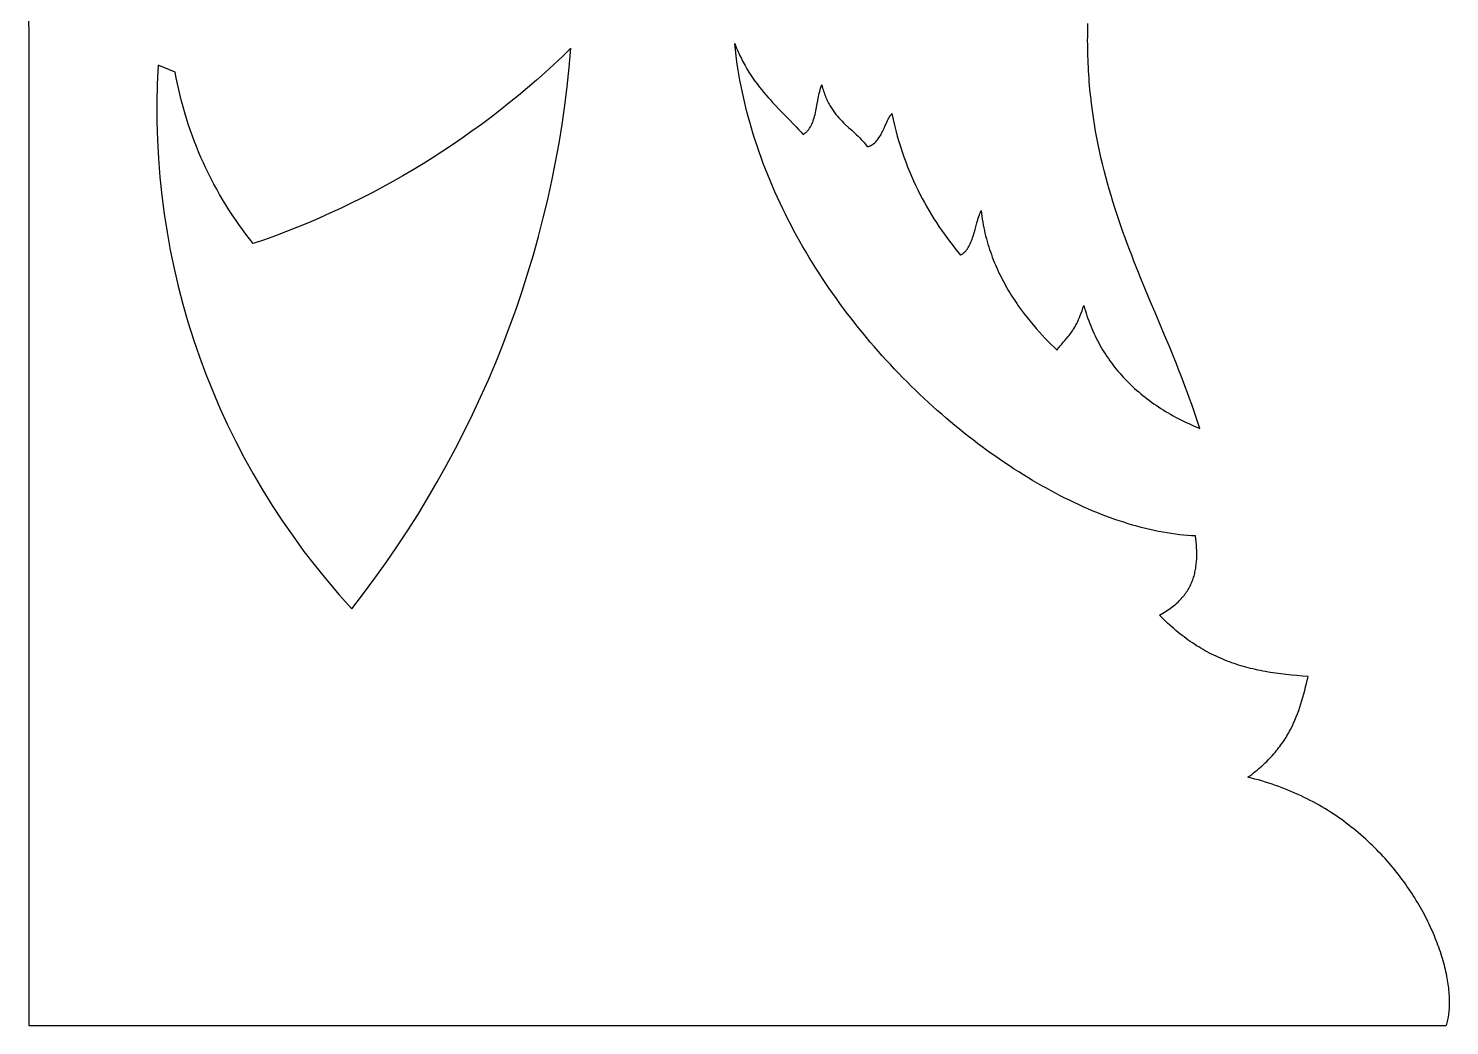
# Model space of a CAD drawing. Extents: x 2 to 372, y 3 to 246.
# Drawn here: x 98.9 to 185.9, y 2.8 to 63.8 of the extents above; entities that cross this region are included whole.
import ezdxf

# ---------------------------------------------------------------- set-up
doc = ezdxf.new("R2010")
doc.units = 0
doc.layers.add('Default_Layer', color=1, linetype='CONTINUOUS')
doc.layers.add('Vetor', color=1, linetype='CONTINUOUS')

msp = doc.modelspace()

# ---------------------------------------------------------------- linework, layer by layer
at = {"layer": 'Default_Layer'}
msp.add_lwpolyline([(106.889, 61.547, 0.204405), (118.737, 28.285, 0.148114), (132.144, 62.587, -0.11223), (112.709, 50.633, -0.127002), (107.928, 61.132), (106.889, 61.547)], format="xyb", close=True, dxfattribs=at)
at = {"layer": 'Vetor'}
msp.add_lwpolyline([(98.947, 125.026), (98.967, 2.779), (185.712, 2.774), (185.738, 2.858), (185.763, 2.944), (185.785, 3.032), (185.806, 3.123), (185.825, 3.215), (185.842, 3.309), (185.857, 3.406), (185.871, 3.504), (185.882, 3.604), (185.892, 3.706), (185.899, 3.809), (185.905, 3.915), (185.909, 4.022), (185.911, 4.131), (185.912, 4.241), (185.91, 4.353), (185.906, 4.467), (185.901, 4.582), (185.893, 4.698), (185.884, 4.816), (185.873, 4.936), (185.86, 5.056), (185.845, 5.179), (185.829, 5.302), (185.81, 5.427), (185.789, 5.553), (185.767, 5.68), (185.743, 5.808), (185.716, 5.938), (185.688, 6.068), (185.658, 6.2), (185.626, 6.332), (185.593, 6.465), (185.557, 6.6), (185.519, 6.735), (185.48, 6.871), (185.438, 7.008), (185.395, 7.146), (185.35, 7.284), (185.303, 7.423), (185.254, 7.563), (185.203, 7.704), (185.15, 7.845), (185.095, 7.986), (185.039, 8.128), (184.98, 8.271), (184.92, 8.414), (184.857, 8.557), (184.793, 8.701), (184.727, 8.845), (184.658, 8.989), (184.588, 9.134), (184.516, 9.278), (184.442, 9.423), (184.367, 9.568), (184.289, 9.714), (184.209, 9.859), (184.128, 10.004), (184.044, 10.149), (183.959, 10.294), (183.871, 10.439), (183.782, 10.584), (183.691, 10.729), (183.597, 10.874), (183.502, 11.018), (183.405, 11.162), (183.306, 11.306), (183.205, 11.449), (183.103, 11.592), (182.998, 11.735), (182.891, 11.877), (182.782, 12.018), (182.672, 12.159), (182.559, 12.3), (182.445, 12.439), (182.328, 12.579), (182.21, 12.717), (182.09, 12.855), (181.967, 12.992), (181.843, 13.128), (181.717, 13.263), (181.589, 13.397), (181.459, 13.531), (181.327, 13.663), (181.193, 13.795), (181.057, 13.925), (180.919, 14.055), (180.779, 14.183), (180.637, 14.31), (180.493, 14.436), (180.348, 14.561), (180.2, 14.684), (180.05, 14.807), (179.899, 14.927), (179.745, 15.047), (179.589, 15.165), (179.432, 15.282), (179.272, 15.397), (179.111, 15.51), (178.947, 15.622), (178.782, 15.733), (178.615, 15.841), (178.445, 15.949), (178.274, 16.054), (178.101, 16.158), (177.925, 16.26), (177.748, 16.36), (177.569, 16.458), (177.388, 16.554), (177.204, 16.648), (177.019, 16.741), (176.832, 16.831), (176.643, 16.919), (176.452, 17.005), (176.259, 17.09), (176.063, 17.171), (175.866, 17.251), (175.667, 17.329), (175.466, 17.404), (175.263, 17.477), (175.058, 17.547), (174.851, 17.615), (174.642, 17.681), (174.431, 17.744), (174.218, 17.805), (174.003, 17.863), (173.785, 17.919), (173.566, 17.972), (173.685, 18.059), (173.801, 18.147), (173.914, 18.235), (174.025, 18.323), (174.132, 18.411), (174.237, 18.5), (174.34, 18.589), (174.439, 18.678), (174.537, 18.767), (174.631, 18.856), (174.724, 18.946), (174.814, 19.036), (174.901, 19.126), (174.986, 19.216), (175.069, 19.307), (175.15, 19.398), (175.229, 19.489), (175.305, 19.58), (175.379, 19.672), (175.452, 19.764), (175.522, 19.856), (175.59, 19.948), (175.656, 20.041), (175.721, 20.134), (175.783, 20.227), (175.844, 20.321), (175.903, 20.415), (175.96, 20.509), (176.016, 20.603), (176.07, 20.698), (176.123, 20.793), (176.173, 20.889), (176.271, 21.081), (176.363, 21.274), (176.449, 21.469), (176.531, 21.665), (176.608, 21.862), (176.681, 22.061), (176.75, 22.262), (176.815, 22.464), (176.878, 22.667), (176.937, 22.873), (176.994, 23.079), (177.049, 23.288), (177.102, 23.498), (177.154, 23.71), (177.255, 24.14), (176.908, 24.163), (176.567, 24.191), (176.231, 24.222), (175.901, 24.257), (175.577, 24.296), (175.257, 24.34), (174.942, 24.389), (174.632, 24.443), (174.479, 24.472), (174.327, 24.502), (174.176, 24.534), (174.026, 24.567), (173.877, 24.601), (173.729, 24.637), (173.582, 24.675), (173.437, 24.714), (173.292, 24.755), (173.148, 24.797), (173.005, 24.841), (172.862, 24.886), (172.721, 24.934), (172.581, 24.983), (172.441, 25.033), (172.303, 25.086), (172.165, 25.14), (172.027, 25.196), (171.891, 25.254), (171.755, 25.314), (171.62, 25.376), (171.486, 25.44), (171.352, 25.506), (171.219, 25.574), (171.087, 25.644), (170.955, 25.716), (170.824, 25.79), (170.693, 25.866), (170.563, 25.945), (170.433, 26.025), (170.304, 26.108), (170.175, 26.194), (170.047, 26.281), (169.919, 26.371), (169.792, 26.463), (169.665, 26.558), (169.538, 26.655), (169.412, 26.754), (169.286, 26.857), (169.16, 26.961), (169.034, 27.068), (168.909, 27.178), (168.784, 27.29), (168.659, 27.405), (168.534, 27.523), (168.41, 27.643), (168.286, 27.766), (168.161, 27.892), (168.266, 27.95), (168.367, 28.009), (168.466, 28.068), (168.562, 28.128), (168.654, 28.189), (168.744, 28.25), (168.831, 28.313), (168.915, 28.375), (168.997, 28.438), (169.075, 28.502), (169.151, 28.567), (169.225, 28.632), (169.295, 28.698), (169.364, 28.764), (169.429, 28.831), (169.492, 28.898), (169.553, 28.966), (169.611, 29.035), (169.667, 29.104), (169.721, 29.174), (169.772, 29.244), (169.821, 29.315), (169.868, 29.387), (169.913, 29.459), (169.956, 29.531), (169.996, 29.604), (170.035, 29.678), (170.071, 29.752), (170.106, 29.827), (170.138, 29.902), (170.169, 29.978), (170.197, 30.054), (170.224, 30.131), (170.25, 30.208), (170.273, 30.286), (170.295, 30.364), (170.315, 30.443), (170.333, 30.522), (170.35, 30.602), (170.366, 30.682), (170.379, 30.763), (170.392, 30.844), (170.412, 31.008), (170.428, 31.173), (170.438, 31.341), (170.443, 31.51), (170.444, 31.681), (170.441, 31.853), (170.434, 32.027), (170.423, 32.203), (170.409, 32.381), (170.393, 32.56), (170.374, 32.741), (170.129, 32.752), (169.882, 32.769), (169.634, 32.79), (169.383, 32.817), (169.13, 32.848), (168.876, 32.883), (168.62, 32.923), (168.362, 32.968), (168.102, 33.018), (167.841, 33.071), (167.578, 33.13), (167.314, 33.193), (167.048, 33.26), (166.781, 33.332), (166.513, 33.409), (166.243, 33.489), (165.973, 33.574), (165.701, 33.664), (165.428, 33.757), (165.154, 33.855), (164.879, 33.957), (164.603, 34.063), (164.326, 34.174), (164.048, 34.288), (163.77, 34.407), (163.491, 34.53), (163.212, 34.657), (162.932, 34.787), (162.651, 34.922), (162.37, 35.061), (162.089, 35.203), (161.807, 35.35), (161.525, 35.5), (161.243, 35.655), (160.961, 35.813), (160.678, 35.974), (160.396, 36.14), (160.113, 36.309), (159.831, 36.482), (159.549, 36.658), (159.267, 36.838), (158.985, 37.022), (158.704, 37.209), (158.423, 37.4), (158.143, 37.594), (157.863, 37.792), (157.583, 37.993), (157.304, 38.198), (157.026, 38.406), (156.749, 38.617), (156.472, 38.832), (156.196, 39.05), (155.921, 39.271), (155.647, 39.495), (155.375, 39.723), (155.103, 39.953), (154.832, 40.187), (154.563, 40.424), (154.294, 40.664), (154.028, 40.907), (153.762, 41.153), (153.498, 41.402), (153.235, 41.654), (152.974, 41.909), (152.715, 42.166), (152.457, 42.427), (152.201, 42.69), (151.947, 42.956), (151.695, 43.225), (151.444, 43.497), (151.196, 43.771), (150.949, 44.048), (150.705, 44.328), (150.462, 44.61), (150.222, 44.895), (149.984, 45.183), (149.749, 45.473), (149.516, 45.765), (149.285, 46.06), (149.057, 46.357), (148.831, 46.657), (148.608, 46.959), (148.387, 47.263), (148.17, 47.57), (147.955, 47.879), (147.743, 48.19), (147.533, 48.504), (147.327, 48.819), (147.124, 49.137), (146.924, 49.457), (146.727, 49.779), (146.533, 50.103), (146.342, 50.429), (146.155, 50.757), (145.971, 51.087), (145.79, 51.419), (145.613, 51.753), (145.44, 52.089), (145.27, 52.426), (145.104, 52.766), (144.941, 53.107), (144.782, 53.45), (144.628, 53.795), (144.477, 54.141), (144.329, 54.489), (144.186, 54.839), (144.047, 55.19), (143.912, 55.543), (143.782, 55.897), (143.655, 56.253), (143.533, 56.611), (143.415, 56.97), (143.302, 57.33), (143.193, 57.692), (143.088, 58.055), (142.989, 58.419), (142.893, 58.785), (142.803, 59.152), (142.717, 59.52), (142.636, 59.889), (142.56, 60.26), (142.489, 60.631), (142.423, 61.004), (142.362, 61.378), (142.306, 61.753), (142.256, 62.129), (142.21, 62.506), (142.17, 62.884), (142.217, 62.761), (142.265, 62.64), (142.314, 62.52), (142.365, 62.403), (142.416, 62.288), (142.467, 62.174), (142.52, 62.063), (142.574, 61.953), (142.628, 61.845), (142.684, 61.738), (142.797, 61.53), (142.913, 61.329), (143.032, 61.133), (143.154, 60.943), (143.278, 60.758), (143.405, 60.579), (143.534, 60.403), (143.666, 60.232), (143.799, 60.065), (143.934, 59.901), (144.071, 59.74), (144.209, 59.583), (144.348, 59.427), (144.489, 59.274), (144.63, 59.122), (144.916, 58.823), (145.203, 58.527), (145.492, 58.23), (145.78, 57.931), (145.923, 57.779), (146.066, 57.626), (146.207, 57.471), (146.348, 57.313), (146.389, 57.338), (146.428, 57.364), (146.466, 57.392), (146.502, 57.421), (146.537, 57.451), (146.571, 57.483), (146.603, 57.515), (146.634, 57.549), (146.664, 57.585), (146.693, 57.621), (146.721, 57.659), (146.748, 57.697), (146.798, 57.778), (146.844, 57.862), (146.887, 57.95), (146.926, 58.041), (146.963, 58.135), (146.996, 58.232), (147.027, 58.332), (147.056, 58.434), (147.082, 58.538), (147.107, 58.644), (147.13, 58.751), (147.153, 58.859), (147.195, 59.078), (147.235, 59.299), (147.276, 59.519), (147.321, 59.736), (147.344, 59.842), (147.37, 59.948), (147.397, 60.051), (147.426, 60.152), (147.458, 60.251), (147.493, 60.347), (147.518, 60.248), (147.545, 60.15), (147.572, 60.056), (147.601, 59.963), (147.631, 59.874), (147.662, 59.786), (147.694, 59.701), (147.726, 59.618), (147.76, 59.537), (147.795, 59.458), (147.831, 59.381), (147.867, 59.306), (147.904, 59.233), (147.942, 59.162), (147.981, 59.092), (148.021, 59.024), (148.102, 58.894), (148.187, 58.769), (148.273, 58.65), (148.362, 58.536), (148.453, 58.427), (148.546, 58.322), (148.64, 58.22), (148.736, 58.121), (148.833, 58.025), (148.931, 57.932), (149.129, 57.748), (149.327, 57.568), (149.526, 57.386), (149.624, 57.293), (149.722, 57.199), (149.818, 57.102), (149.914, 57.003), (150.007, 56.9), (150.1, 56.793), (150.19, 56.682), (150.278, 56.567), (150.317, 56.576), (150.356, 56.586), (150.393, 56.598), (150.429, 56.611), (150.465, 56.626), (150.499, 56.642), (150.565, 56.677), (150.628, 56.717), (150.688, 56.761), (150.745, 56.81), (150.8, 56.863), (150.851, 56.919), (150.901, 56.978), (150.948, 57.041), (150.993, 57.107), (151.037, 57.175), (151.079, 57.245), (151.119, 57.317), (151.158, 57.391), (151.234, 57.544), (151.307, 57.7), (151.379, 57.857), (151.451, 58.014), (151.526, 58.167), (151.565, 58.242), (151.604, 58.316), (151.645, 58.388), (151.687, 58.457), (151.731, 58.524), (151.777, 58.589), (151.856, 58.236), (151.938, 57.889), (152.025, 57.549), (152.117, 57.215), (152.212, 56.888), (152.311, 56.567), (152.414, 56.252), (152.521, 55.942), (152.631, 55.639), (152.745, 55.341), (152.863, 55.049), (152.984, 54.762), (153.108, 54.48), (153.235, 54.203), (153.366, 53.932), (153.5, 53.665), (153.636, 53.403), (153.776, 53.145), (153.918, 52.891), (154.063, 52.642), (154.21, 52.397), (154.36, 52.156), (154.512, 51.919), (154.667, 51.686), (154.824, 51.456), (154.983, 51.229), (155.144, 51.006), (155.307, 50.786), (155.471, 50.569), (155.638, 50.354), (155.806, 50.143), (155.976, 49.934), (156.013, 49.952), (156.049, 49.972), (156.084, 49.993), (156.118, 50.015), (156.151, 50.039), (156.183, 50.064), (156.214, 50.091), (156.244, 50.119), (156.273, 50.148), (156.302, 50.179), (156.356, 50.244), (156.407, 50.313), (156.455, 50.386), (156.5, 50.464), (156.542, 50.545), (156.582, 50.629), (156.62, 50.717), (156.656, 50.807), (156.691, 50.9), (156.724, 50.995), (156.755, 51.091), (156.815, 51.289), (156.872, 51.491), (156.984, 51.898), (157.043, 52.097), (157.073, 52.195), (157.105, 52.291), (157.138, 52.386), (157.173, 52.478), (157.21, 52.567), (157.249, 52.653), (157.268, 52.476), (157.291, 52.299), (157.316, 52.124), (157.344, 51.95), (157.374, 51.778), (157.408, 51.606), (157.443, 51.436), (157.482, 51.267), (157.523, 51.099), (157.566, 50.933), (157.611, 50.768), (157.659, 50.604), (157.709, 50.442), (157.761, 50.281), (157.815, 50.121), (157.872, 49.962), (157.93, 49.805), (157.99, 49.649), (158.053, 49.495), (158.117, 49.342), (158.182, 49.19), (158.25, 49.04), (158.319, 48.891), (158.39, 48.744), (158.462, 48.598), (158.536, 48.453), (158.611, 48.31), (158.688, 48.169), (158.766, 48.028), (158.845, 47.89), (158.926, 47.752), (159.007, 47.617), (159.09, 47.483), (159.174, 47.35), (159.258, 47.219), (159.344, 47.089), (159.431, 46.961), (159.518, 46.834), (159.695, 46.586), (159.874, 46.343), (160.056, 46.108), (160.24, 45.878), (160.424, 45.655), (160.61, 45.439), (160.796, 45.23), (160.981, 45.027), (161.166, 44.831), (161.351, 44.642), (161.533, 44.46), (161.714, 44.285), (161.893, 44.117), (161.939, 44.185), (161.986, 44.25), (162.033, 44.313), (162.081, 44.373), (162.177, 44.488), (162.275, 44.6), (162.374, 44.711), (162.475, 44.825), (162.577, 44.945), (162.628, 45.008), (162.679, 45.074), (162.731, 45.143), (162.783, 45.216), (162.836, 45.293), (162.888, 45.374), (162.941, 45.46), (162.994, 45.552), (163.047, 45.649), (163.1, 45.752), (163.154, 45.862), (163.208, 45.979), (163.261, 46.103), (163.315, 46.235), (163.369, 46.375), (163.423, 46.523), (163.477, 46.681), (163.532, 46.848), (163.576, 46.687), (163.623, 46.526), (163.673, 46.367), (163.724, 46.209), (163.778, 46.053), (163.834, 45.898), (163.892, 45.744), (163.953, 45.591), (164.016, 45.44), (164.081, 45.291), (164.148, 45.142), (164.217, 44.995), (164.289, 44.849), (164.363, 44.705), (164.439, 44.562), (164.517, 44.42), (164.597, 44.28), (164.679, 44.141), (164.764, 44.004), (164.851, 43.867), (164.939, 43.733), (165.03, 43.599), (165.123, 43.467), (165.218, 43.337), (165.315, 43.208), (165.414, 43.08), (165.516, 42.954), (165.619, 42.829), (165.724, 42.706), (165.832, 42.584), (165.941, 42.463), (166.052, 42.344), (166.166, 42.227), (166.281, 42.11), (166.399, 41.996), (166.518, 41.882), (166.639, 41.771), (166.762, 41.66), (166.888, 41.552), (167.015, 41.444), (167.144, 41.338), (167.275, 41.234), (167.408, 41.131), (167.542, 41.03), (167.679, 40.93), (167.818, 40.832), (167.958, 40.735), (168.1, 40.64), (168.244, 40.546), (168.39, 40.453), (168.538, 40.363), (168.688, 40.274), (168.839, 40.186), (168.993, 40.1), (169.148, 40.015), (169.304, 39.932), (169.463, 39.851), (169.623, 39.771), (169.785, 39.693), (169.949, 39.616), (170.115, 39.541), (170.282, 39.468), (170.451, 39.396), (170.622, 39.325), (170.504, 39.694), (170.383, 40.061), (170.26, 40.425), (170.134, 40.788), (170.005, 41.148), (169.874, 41.507), (169.741, 41.864), (169.606, 42.219), (169.47, 42.573), (169.331, 42.926), (169.192, 43.277), (169.05, 43.628), (168.765, 44.326), (168.475, 45.023), (167.892, 46.412), (167.6, 47.107), (167.309, 47.804), (167.022, 48.504), (166.879, 48.856), (166.738, 49.209), (166.599, 49.562), (166.46, 49.918), (166.324, 50.274), (166.189, 50.633), (166.056, 50.993), (165.925, 51.355), (165.797, 51.72), (165.671, 52.086), (165.547, 52.455), (165.427, 52.826), (165.309, 53.2), (165.194, 53.577), (165.083, 53.956), (164.975, 54.339), (164.87, 54.724), (164.769, 55.113), (164.672, 55.505), (164.579, 55.901), (164.491, 56.301), (164.406, 56.704), (164.326, 57.111), (164.251, 57.523), (164.18, 57.938), (164.115, 58.358), (164.054, 58.782), (163.999, 59.211), (163.974, 59.428), (163.949, 59.645), (163.927, 59.864), (163.905, 60.084), (163.885, 60.305), (163.867, 60.527), (163.85, 60.751), (163.834, 60.976), (163.82, 61.202), (163.808, 61.43), (163.797, 61.659), (163.787, 61.889), (163.78, 62.121), (163.774, 62.354), (163.769, 62.589), (163.766, 62.825), (163.765, 63.062), (163.766, 63.301), (163.768, 63.542), (163.772, 63.784), (163.777, 64.099)], dxfattribs=at)

doc.saveas('drawing.dxf')
